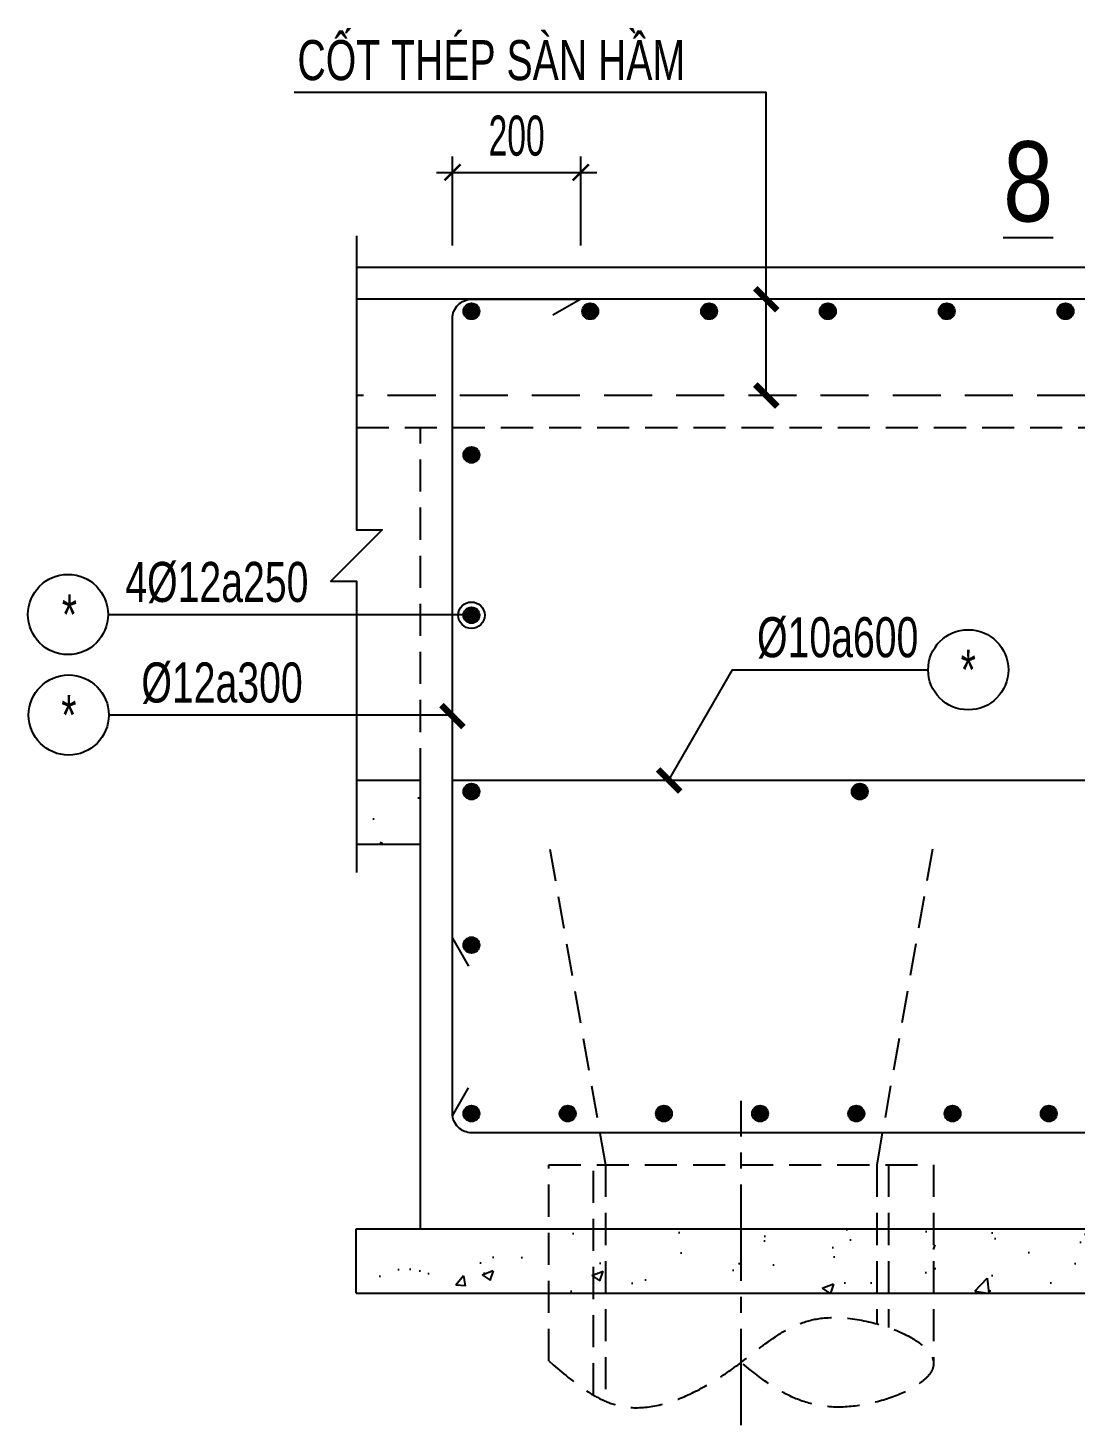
# Model space of a CAD drawing. Header units: metres. Extents: x 71 to 322128, y -14 to 304634.
# Drawn here: x 292796 to 294429, y 294121 to 296300 of the extents above; entities that cross this region are included whole.
import ezdxf
from ezdxf.enums import TextEntityAlignment as Align

# ---------------------------------------------------------------- set-up
doc = ezdxf.new("R2010")
doc.units = ezdxf.units.M
doc.header["$LTSCALE"] = 1000
doc.header["$MEASUREMENT"] = 0
doc.header["$PDMODE"] = 3
doc.linetypes.add('CENTER2', pattern=[1.125, 0.75, -0.125, 0.125, -0.125])
doc.linetypes.add('HIDDEN', pattern=[0.375, 0.25, -0.125])
doc.layers.get('0').update_dxf_attribs({"linetype": 'CONTINUOUS'})
doc.layers.get('Defpoints').update_dxf_attribs({"linetype": 'CONTINUOUS'})
for name, color, linetype in [('CDC.01.AXIS', 160, 'CENTER2'), ('CDC.02.DIM', 1, 'CONTINUOUS'), ('CDC.03.BORDER', 3, 'CONTINUOUS'), ('CDC.04.HIDDEN', 8, 'HIDDEN'), ('CDC.05.STEEL', 4, 'CONTINUOUS'), ('CDC.06.TEXT', 2, 'CONTINUOUS'), ('CDC.10.HATCH', 9, 'CONTINUOUS'), ('CDC.11.NOTE', 8, 'CONTINUOUS'), ('CDC.14.STEELNUM', 9, 'CONTINUOUS')]:
    doc.layers.add(name, color=color, linetype=linetype)
doc.styles.add('ARIAL', font='arial.ttf', dxfattribs={"width": 0.6})
doc.dimstyles.new('25', dxfattribs={"dimscale": 25, "dimtxt": 2.5, "dimasz": 1, "dimexe": 1, "dimexo": 0, "dimgap": 1, "dimtad": 1, "dimdec": 0, "dimdsep": 46, "dimtxsty": 'ARIAL', "dimblk": 'ARCHTICK', "dimcen": 1, "dimdle": 1, "dimclrd": 1, "dimclre": 1, "dimclrt": 2, "dimadec": 0, "dimazin": 0, "dimtfac": 0.00072, "dimtdec": 0, "dimtix": 1, "dimtmove": 2, "dimatfit": 3, "dimldrblk": 'ARCHTICK', "dimfxl": 1, "dimtolj": 1, "dimarcsym": 0})

# ---------------------------------------------------------------- blocks, each defined once
blk = doc.blocks.new('_ArchTick')
at = {"color": 0, "linetype": 'ByBlock', "const_width": 0.15}
blk.add_lwpolyline([(-0.5, -0.5), (0.5, 0.5)], dxfattribs=at)
blk = doc.blocks.new('*D139')
at = {"layer": 'CDC.02.DIM', "color": 1, "lineweight": -2, "transparency": 16777216}
for p, q in [((293458, 295961.1), (293458, 296100)), ((293658, 295961.1), (293658, 296100)), ((293433, 296075), (293683, 296075))]:
    blk.add_line(p, q, dxfattribs=at)
at = {"layer": 'Defpoints', "color": 0, "transparency": 16777216}
for p in [(293658, 296075), (293458, 295961.1), (293658, 295961.1)]:
    blk.add_point(p, dxfattribs=at)
at = {"layer": 'CDC.02.DIM', "color": 1, "lineweight": -2, "transparency": 16777216, "xscale": 25, "yscale": 25, "zscale": 25, "rotation": 180}
blk.add_blockref('_ArchTick', (293458, 296075), dxfattribs=at)
at = {"layer": 'CDC.02.DIM', "color": 1, "lineweight": -2, "transparency": 16777216, "xscale": 25, "yscale": 25, "zscale": 25}
blk.add_blockref('_ArchTick', (293658, 296075), dxfattribs=at)
at = {"layer": 'CDC.02.DIM', "color": 2, "transparency": 16777216, "insert": (293558, 296131.9), "char_height": 62.5, "attachment_point": 5, "style": 'ARIAL'}
blk.add_mtext('\\A1;200', dxfattribs=at)

msp = doc.modelspace()

# ---------------------------------------------------------------- hatches: boundary and pattern name
at = {"layer": 'CDC.10.HATCH'}
h = msp.add_hatch(dxfattribs=at)
h.set_pattern_fill('AR-CONC', color=256, scale=25, style=0)
h.set_pattern_definition([(50, (-797982.78, -203398.18), (179.315046, -15.688034), [18.75, -206.25]), (355, (-797982.78, -203398.18), (-34.687833, 188.048033), [15, -165]), (100.4514, (-797967.84, -203399.49), (144.627345, 172.359886), [15.935047, -175.285528]), (46.1842, (-797982.78, -203348.18), (266.810262, -41.379754), [28.125, -309.375]), (96.6356, (-797960.55, -203351.63), (233.665676, 243.52947), [23.90257, -262.92825]), (351.1842, (-797982.78, -203348.18), (233.665486, 243.52965), [22.5, -247.5]), (21, (-797957.78, -203360.68), (149.226763, -100.654723), [18.75, -206.25]), (326, (-797957.78, -203360.68), (60.828833, 181.28751), [15, -165]), (71.4514, (-797945.35, -203369.07), (210.055657, 80.632624), [15.935047, -175.285528]), (37.5, (-797982.78, -203398.18), (3.039964, 83.2234635), [0, -163, 0, -167.5, 0, -165.625]), (7.5, (-797982.78, -203398.18), (65.7673844, 98.602928), [0, -95.5, 0, -159.25, 0, -63.125]), (327.5, (-798038.53, -203398.18), (133.455609, -5.638718), [0, -62.5, 0, -195, 0, -258.75]), (317.5, (-798063.53, -203398.18), (145.796542, 25.026246), [0, -81.25, 0, -129.5, 0, -183.75])])
h.paths.add_polyline_path([(293308.6, 295127.2), (293308.6, 295027.2), (293408, 295027.2), (293408, 295127.2)])
h = msp.add_hatch(dxfattribs=at)
h.set_pattern_fill('AR-CONC', color=256, scale=25, style=0)
h.set_pattern_definition([(50, (12517.84, -81079.05), (179.315046, -15.688034), [18.75, -206.25]), (355, (12517.84, -81079.05), (-34.68783, 188.04803), [15, -165]), (100.4514, (12532.79, -81080.36), (144.627345, 172.359886), [15.93505, -175.28553]), (46.1842, (12517.84, -81029.05), (266.81026, -41.37975), [28.125, -309.375]), (96.6356, (12540.08, -81032.5), (233.66568, 243.52947), [23.90257, -262.92825]), (351.1842, (12517.84, -81029.05), (233.66549, 243.52965), [22.5, -247.5]), (21, (12542.84, -81041.55), (149.226763, -100.654723), [18.75, -206.25]), (326, (12542.84, -81041.55), (60.82883, 181.28751), [15, -165]), (71.4514, (12555.28, -81049.94), (210.05566, 80.632624), [15.93505, -175.28553]), (37.5, (12517.84, -81079.05), (3.039964, 83.2234635), [0, -163, 0, -167.5, 0, -165.625]), (7.5, (12517.84, -81079.05), (65.767384, 98.602928), [0, -95.5, 0, -159.25, 0, -63.125]), (327.5, (12462.09, -81079.05), (133.455609, -5.638718), [0, -62.5, 0, -195, 0, -258.75]), (317.5, (12437.09, -81079.05), (145.796542, 25.026246), [0, -81.25, 0, -129.5, 0, -183.75])])
h.paths.add_polyline_path([(293308, 294427.2), (293308, 294327.2), (293608, 294327.2), (293608, 294427.2)])
h = msp.add_hatch(dxfattribs=at)
h.set_pattern_fill('AR-CONC', color=256, scale=25, style=0)
h.set_pattern_definition([(50, (4629.48, -46742.48), (179.315046, -15.688034), [18.75, -206.25]), (355, (4629.48, -46742.48), (-34.68783, 188.04803), [15, -165]), (100.4514, (4644.43, -46743.8), (144.627345, 172.359886), [15.93505, -175.28553]), (46.1842, (4629.48, -46692.48), (266.81026, -41.37975), [28.125, -309.375]), (96.6356, (4651.72, -46695.93), (233.66568, 243.52947), [23.90257, -262.92825]), (351.1842, (4629.48, -46692.48), (233.66549, 243.52965), [22.5, -247.5]), (21, (4654.48, -46704.98), (149.226763, -100.654723), [18.75, -206.25]), (326, (4654.48, -46704.98), (60.82883, 181.28751), [15, -165]), (71.4514, (4666.92, -46713.37), (210.05566, 80.632624), [15.93505, -175.28553]), (37.5, (4629.48, -46742.484), (3.039964, 83.223463), [0, -163, 0, -167.5, 0, -165.625]), (7.5, (4629.48, -46742.48), (65.767384, 98.602928), [0, -95.5, 0, -159.25, 0, -63.125]), (327.5, (4573.73, -46742.484), (133.455609, -5.638718), [0, -62.5, 0, -195, 0, -258.75]), (317.5, (4548.73, -46742.48), (145.796542, 25.026246), [0, -81.25, 0, -129.5, 0, -183.75])])
h.paths.add_polyline_path([(293608, 294427.2), (294208, 294427.2), (294208, 294327.2), (293608, 294327.2)])
h = msp.add_hatch(dxfattribs=at)
h.set_pattern_fill('AR-CONC', color=256, scale=25, style=0)
h.set_pattern_definition([(50, (12277.84, -81079.05), (179.315046, -15.688034), [18.75, -206.25]), (355, (12277.84, -81079.05), (-34.68783, 188.04803), [15, -165]), (100.4514, (12292.79, -81080.36), (144.627345, 172.359886), [15.93505, -175.28553]), (46.1842, (12277.84, -81029.05), (266.81026, -41.37975), [28.125, -309.375]), (96.6356, (12300.08, -81032.5), (233.66568, 243.52947), [23.90257, -262.92825]), (351.1842, (12277.84, -81029.05), (233.66549, 243.52965), [22.5, -247.5]), (21, (12302.84, -81041.55), (149.226763, -100.654723), [18.75, -206.25]), (326, (12302.84, -81041.55), (60.82883, 181.28751), [15, -165]), (71.4514, (12315.28, -81049.94), (210.05566, 80.632624), [15.93505, -175.28553]), (37.5, (12277.84, -81079.05), (3.039964, 83.2234635), [0, -163, 0, -167.5, 0, -165.625]), (7.5, (12277.84, -81079.05), (65.767384, 98.602928), [0, -95.5, 0, -159.25, 0, -63.125]), (327.5, (12222.09, -81079.05), (133.455609, -5.638718), [0, -62.5, 0, -195, 0, -258.75]), (317.5, (12197.09, -81079.05), (145.796542, 25.026246), [0, -81.25, 0, -129.5, 0, -183.75])])
h.paths.add_polyline_path([(294208, 294427.2), (294208, 294327.2), (295168, 294327.2), (295168, 294427.2)])

# ---------------------------------------------------------------- linework, layer by layer
at = {"layer": 'CDC.01.AXIS', "ltscale": 0.2}
msp.add_line((293908, 294121.4), (293908, 294627.2), dxfattribs=at)
at = {"layer": 'CDC.03.BORDER'}
for p, q in [((293308.6, 295927.2), (294558, 295927.2)), ((293308.6, 295127.2), (293408, 295127.2)), ((293408, 294427.2), (293408, 295127.2))]:
    msp.add_line(p, q, dxfattribs=at)
at = {"layer": 'CDC.04.HIDDEN', "ltscale": 0.2}
for p, q in [((293308.6, 295677.2), (294758, 295677.2)), ((293408, 295127.2), (293408, 295677.2)), ((293608, 294221.4), (293608, 294527.2)), ((293608, 294527.2), (294208, 294527.2)), ((293678, 294168), (293678, 294527.2)), ((294138, 294527.2), (294138, 294273.5)), ((294208, 294527.2), (294208, 294221.4))]:
    msp.add_line(p, q, dxfattribs=at)
for points in [[(293609.8, 295019.6), (293696.6, 294527.2), (293696.6, 294158.6)], [(294206.3, 295019.6), (294119.4, 294527.2), (294119.4, 294279.4)]]:
    msp.add_lwpolyline(points, dxfattribs=at)
msp.add_spline([(293608, 294221.4), (293720.6, 294150.9), (293908, 294219), (294040.7, 294288.7), (294208, 294216.5), (294057.8, 294149.4), (293908, 294219)], degree=3, dxfattribs=at)
at = {"layer": 'CDC.05.STEEL', "ltscale": 0.3}
for p, q in [((296128, 295877.2), (293308.6, 295877.2)), ((293658, 295877.2), (293614.7, 295852.2)), ((293458, 295127.2), (296158, 295127.2)), ((293458.2, 294880.5), (293483.2, 294837.2)), ((293458.2, 294603.8), (293483.2, 294647.1))]:
    msp.add_line(p, q, dxfattribs=at)
at = {"layer": 'CDC.05.STEEL', "linetype": 'HIDDEN', "ltscale": 0.3}
msp.add_line((295119.3, 295727.2), (293308.6, 295727.2), dxfattribs=at)
at = {"layer": 'CDC.05.STEEL', "ltscale": 0.3}
for points in [[(293458, 294607.2), (293458, 295847.2, -0.414214), (293488, 295877.2), (293658, 295877.2)], [(296158, 294877.2), (296158, 294607.2, -0.414214), (296128, 294577.2), (293488, 294577.2, -0.414214), (293458, 294607.2), (293458, 294877.2)]]:
    msp.add_lwpolyline(points, format="xyb", dxfattribs=at)
at = {"layer": 'CDC.05.STEEL', "const_width": 12.3}
for points in [[(293487.6, 295864.5, 1), (293487.6, 295852.2, 1)], [(293487.6, 295864.5, 1), (293487.6, 295852.2, 1)], [(293487.6, 295864.5, 1), (293487.6, 295852.2, 1)], [(293487.6, 295864.5, 1), (293487.6, 295852.2, 1)], [(293487.6, 295864.5, 1), (293487.6, 295852.2, 1)], [(293487.6, 295864.5, 1), (293487.6, 295852.2, 1)], [(293487.6, 295864.5, 1), (293487.6, 295852.2, 1)], [(293487.6, 295864.5, 1), (293487.6, 295852.2, 1)], [(293487.6, 295864.5, 1), (293487.6, 295852.2, 1)], [(293487.6, 295864.5, 1), (293487.6, 295852.2, 1)], [(293487.6, 295864.5, 1), (293487.6, 295852.2, 1)], [(293487.6, 295864.5, 1), (293487.6, 295852.2, 1)], [(293487.6, 295864.5, 1), (293487.6, 295852.2, 1)], [(293487.6, 295864.5, 1), (293487.6, 295852.2, 1)], [(293487.6, 295864.5, 1), (293487.6, 295852.2, 1)], [(293487.6, 295864.5, 1), (293487.6, 295852.2, 1)], [(293487.6, 295864.5, 1), (293487.6, 295852.2, 1)], [(293487.6, 295864.5, 1), (293487.6, 295852.2, 1)], [(293487.6, 295864.5, 1), (293487.6, 295852.2, 1)], [(293487.6, 295864.5, 1), (293487.6, 295852.2, 1)], [(293672.8, 295864.5, 1), (293672.8, 295852.2, 1)], [(293672.8, 295864.5, 1), (293672.8, 295852.2, 1)], [(293672.8, 295864.5, 1), (293672.8, 295852.2, 1)], [(293672.8, 295864.5, 1), (293672.8, 295852.2, 1)], [(293672.8, 295864.5, 1), (293672.8, 295852.2, 1)], [(293672.8, 295864.5, 1), (293672.8, 295852.2, 1)], [(293672.8, 295864.5, 1), (293672.8, 295852.2, 1)], [(293672.8, 295864.5, 1), (293672.8, 295852.2, 1)], [(293672.8, 295864.5, 1), (293672.8, 295852.2, 1)], [(293672.8, 295864.5, 1), (293672.8, 295852.2, 1)], [(293672.8, 295864.5, 1), (293672.8, 295852.2, 1)], [(293672.8, 295864.5, 1), (293672.8, 295852.2, 1)], [(293672.8, 295864.5, 1), (293672.8, 295852.2, 1)], [(293672.8, 295864.5, 1), (293672.8, 295852.2, 1)], [(293672.8, 295864.5, 1), (293672.8, 295852.2, 1)], [(293672.8, 295864.5, 1), (293672.8, 295852.2, 1)], [(293672.8, 295864.5, 1), (293672.8, 295852.2, 1)], [(293672.8, 295864.5, 1), (293672.8, 295852.2, 1)], [(293672.8, 295864.5, 1), (293672.8, 295852.2, 1)], [(293672.8, 295864.5, 1), (293672.8, 295852.2, 1)], [(293858, 295864.5, 1), (293858, 295852.2, 1)], [(293858, 295864.5, 1), (293858, 295852.2, 1)], [(293858, 295864.5, 1), (293858, 295852.2, 1)], [(293858, 295864.5, 1), (293858, 295852.2, 1)], [(293858, 295864.5, 1), (293858, 295852.2, 1)], [(293858, 295864.5, 1), (293858, 295852.2, 1)], [(293858, 295864.5, 1), (293858, 295852.2, 1)], [(293858, 295864.5, 1), (293858, 295852.2, 1)], [(293858, 295864.5, 1), (293858, 295852.2, 1)], [(293858, 295864.5, 1), (293858, 295852.2, 1)], [(293858, 295864.5, 1), (293858, 295852.2, 1)], [(293858, 295864.5, 1), (293858, 295852.2, 1)], [(293858, 295864.5, 1), (293858, 295852.2, 1)], [(293858, 295864.5, 1), (293858, 295852.2, 1)], [(293858, 295864.5, 1), (293858, 295852.2, 1)], [(293858, 295864.5, 1), (293858, 295852.2, 1)], [(293858, 295864.5, 1), (293858, 295852.2, 1)], [(293858, 295864.5, 1), (293858, 295852.2, 1)], [(293858, 295864.5, 1), (293858, 295852.2, 1)], [(293858, 295864.5, 1), (293858, 295852.2, 1)], [(294043.2, 295864.5, 1), (294043.2, 295852.2, 1)], [(294043.2, 295864.5, 1), (294043.2, 295852.2, 1)], [(294043.2, 295864.5, 1), (294043.2, 295852.2, 1)], [(294043.2, 295864.5, 1), (294043.2, 295852.2, 1)], [(294043.2, 295864.5, 1), (294043.2, 295852.2, 1)], [(294043.2, 295864.5, 1), (294043.2, 295852.2, 1)], [(294043.2, 295864.5, 1), (294043.2, 295852.2, 1)], [(294043.2, 295864.5, 1), (294043.2, 295852.2, 1)], [(294043.2, 295864.5, 1), (294043.2, 295852.2, 1)], [(294043.2, 295864.5, 1), (294043.2, 295852.2, 1)], [(294043.2, 295864.5, 1), (294043.2, 295852.2, 1)], [(294043.2, 295864.5, 1), (294043.2, 295852.2, 1)], [(294043.2, 295864.5, 1), (294043.2, 295852.2, 1)], [(294043.2, 295864.5, 1), (294043.2, 295852.2, 1)], [(294043.2, 295864.5, 1), (294043.2, 295852.2, 1)], [(294043.2, 295864.5, 1), (294043.2, 295852.2, 1)], [(294043.2, 295864.5, 1), (294043.2, 295852.2, 1)], [(294043.2, 295864.5, 1), (294043.2, 295852.2, 1)], [(294043.2, 295864.5, 1), (294043.2, 295852.2, 1)], [(294043.2, 295864.5, 1), (294043.2, 295852.2, 1)], [(294228.5, 295864.5, 1), (294228.5, 295852.2, 1)], [(294228.5, 295864.5, 1), (294228.5, 295852.2, 1)], [(294228.5, 295864.5, 1), (294228.5, 295852.2, 1)], [(294228.5, 295864.5, 1), (294228.5, 295852.2, 1)], [(294228.5, 295864.5, 1), (294228.5, 295852.2, 1)], [(294228.5, 295864.5, 1), (294228.5, 295852.2, 1)], [(294228.5, 295864.5, 1), (294228.5, 295852.2, 1)], [(294228.5, 295864.5, 1), (294228.5, 295852.2, 1)], [(294228.5, 295864.5, 1), (294228.5, 295852.2, 1)], [(294228.5, 295864.5, 1), (294228.5, 295852.2, 1)], [(294228.5, 295864.5, 1), (294228.5, 295852.2, 1)], [(294228.5, 295864.5, 1), (294228.5, 295852.2, 1)], [(294228.5, 295864.5, 1), (294228.5, 295852.2, 1)], [(294228.5, 295864.5, 1), (294228.5, 295852.2, 1)], [(294228.5, 295864.5, 1), (294228.5, 295852.2, 1)], [(294228.5, 295864.5, 1), (294228.5, 295852.2, 1)], [(294228.5, 295864.5, 1), (294228.5, 295852.2, 1)], [(294228.5, 295864.5, 1), (294228.5, 295852.2, 1)], [(294228.5, 295864.5, 1), (294228.5, 295852.2, 1)], [(294228.5, 295864.5, 1), (294228.5, 295852.2, 1)], [(294413.7, 295864.5, 1), (294413.7, 295852.2, 1)], [(294413.7, 295864.5, 1), (294413.7, 295852.2, 1)], [(294413.7, 295864.5, 1), (294413.7, 295852.2, 1)], [(294413.7, 295864.5, 1), (294413.7, 295852.2, 1)], [(294413.7, 295864.5, 1), (294413.7, 295852.2, 1)], [(294413.7, 295864.5, 1), (294413.7, 295852.2, 1)], [(294413.7, 295864.5, 1), (294413.7, 295852.2, 1)], [(294413.7, 295864.5, 1), (294413.7, 295852.2, 1)], [(294413.7, 295864.5, 1), (294413.7, 295852.2, 1)], [(294413.7, 295864.5, 1), (294413.7, 295852.2, 1)], [(294413.7, 295864.5, 1), (294413.7, 295852.2, 1)], [(294413.7, 295864.5, 1), (294413.7, 295852.2, 1)], [(294413.7, 295864.5, 1), (294413.7, 295852.2, 1)], [(294413.7, 295864.5, 1), (294413.7, 295852.2, 1)], [(294413.7, 295864.5, 1), (294413.7, 295852.2, 1)], [(294413.7, 295864.5, 1), (294413.7, 295852.2, 1)], [(294413.7, 295864.5, 1), (294413.7, 295852.2, 1)], [(294413.7, 295864.5, 1), (294413.7, 295852.2, 1)], [(294413.7, 295864.5, 1), (294413.7, 295852.2, 1)], [(294413.7, 295864.5, 1), (294413.7, 295852.2, 1)], [(293487.6, 295640.6, 1), (293487.6, 295628.3, 1)], [(293487.6, 295640.6, 1), (293487.6, 295628.3, 1)], [(293487.6, 295640.6, 1), (293487.6, 295628.3, 1)], [(293487.6, 295640.6, 1), (293487.6, 295628.3, 1)], [(293487.6, 295640.6, 1), (293487.6, 295628.3, 1)], [(293487.6, 295640.6, 1), (293487.6, 295628.3, 1)], [(293487.6, 295640.6, 1), (293487.6, 295628.3, 1)], [(293487.6, 295640.6, 1), (293487.6, 295628.3, 1)], [(293487.6, 295640.6, 1), (293487.6, 295628.3, 1)], [(293487.6, 295640.6, 1), (293487.6, 295628.3, 1)], [(293487.6, 295640.6, 1), (293487.6, 295628.3, 1)], [(293487.6, 295640.6, 1), (293487.6, 295628.3, 1)], [(293487.6, 295640.6, 1), (293487.6, 295628.3, 1)], [(293487.6, 295640.6, 1), (293487.6, 295628.3, 1)], [(293487.6, 295640.6, 1), (293487.6, 295628.3, 1)], [(293487.6, 295640.6, 1), (293487.6, 295628.3, 1)], [(293487.6, 295640.6, 1), (293487.6, 295628.3, 1)], [(293487.6, 295640.6, 1), (293487.6, 295628.3, 1)], [(293487.6, 295640.6, 1), (293487.6, 295628.3, 1)], [(293487.6, 295640.6, 1), (293487.6, 295628.3, 1)], [(293487.6, 295640.6, 1), (293487.6, 295628.3, 1)], [(293487.6, 295640.6, 1), (293487.6, 295628.3, 1)], [(293487.6, 295640.6, 1), (293487.6, 295628.3, 1)], [(293487.6, 295640.6, 1), (293487.6, 295628.3, 1)], [(293487.6, 295640.6, 1), (293487.6, 295628.3, 1)], [(293487.6, 295640.6, 1), (293487.6, 295628.3, 1)], [(293487.6, 295640.6, 1), (293487.6, 295628.3, 1)], [(293487.6, 295640.6, 1), (293487.6, 295628.3, 1)], [(293487.6, 295640.6, 1), (293487.6, 295628.3, 1)], [(293487.6, 295640.6, 1), (293487.6, 295628.3, 1)], [(293487.6, 295640.6, 1), (293487.6, 295628.3, 1)], [(293487.6, 295640.6, 1), (293487.6, 295628.3, 1)], [(293487.6, 295640.6, 1), (293487.6, 295628.3, 1)], [(293487.6, 295640.6, 1), (293487.6, 295628.3, 1)], [(293487.6, 295640.6, 1), (293487.6, 295628.3, 1)], [(293487.6, 295640.6, 1), (293487.6, 295628.3, 1)], [(293487.6, 295640.6, 1), (293487.6, 295628.3, 1)], [(293487.6, 295640.6, 1), (293487.6, 295628.3, 1)], [(293487.6, 295640.6, 1), (293487.6, 295628.3, 1)], [(293487.6, 295640.6, 1), (293487.6, 295628.3, 1)], [(293487.6, 295390.6, 1), (293487.6, 295378.3, 1)], [(293487.6, 295390.6, 1), (293487.6, 295378.3, 1)], [(293487.6, 295390.6, 1), (293487.6, 295378.3, 1)], [(293487.6, 295390.6, 1), (293487.6, 295378.3, 1)], [(293487.6, 295390.6, 1), (293487.6, 295378.3, 1)], [(293487.6, 295390.6, 1), (293487.6, 295378.3, 1)], [(293487.6, 295390.6, 1), (293487.6, 295378.3, 1)], [(293487.6, 295390.6, 1), (293487.6, 295378.3, 1)], [(293487.6, 295390.6, 1), (293487.6, 295378.3, 1)], [(293487.6, 295390.6, 1), (293487.6, 295378.3, 1)], [(293487.6, 295390.6, 1), (293487.6, 295378.3, 1)], [(293487.6, 295390.6, 1), (293487.6, 295378.3, 1)], [(293487.6, 295390.6, 1), (293487.6, 295378.3, 1)], [(293487.6, 295390.6, 1), (293487.6, 295378.3, 1)], [(293487.6, 295390.6, 1), (293487.6, 295378.3, 1)], [(293487.6, 295390.6, 1), (293487.6, 295378.3, 1)], [(293487.6, 295390.6, 1), (293487.6, 295378.3, 1)], [(293487.6, 295390.6, 1), (293487.6, 295378.3, 1)], [(293487.6, 295390.6, 1), (293487.6, 295378.3, 1)], [(293487.6, 295390.6, 1), (293487.6, 295378.3, 1)], [(293487.6, 295390.6, 1), (293487.6, 295378.3, 1)], [(293487.6, 295390.6, 1), (293487.6, 295378.3, 1)], [(293487.6, 295390.6, 1), (293487.6, 295378.3, 1)], [(293487.6, 295390.6, 1), (293487.6, 295378.3, 1)], [(293487.6, 295390.6, 1), (293487.6, 295378.3, 1)], [(293487.6, 295390.6, 1), (293487.6, 295378.3, 1)], [(293487.6, 295390.6, 1), (293487.6, 295378.3, 1)], [(293487.6, 295390.6, 1), (293487.6, 295378.3, 1)], [(293487.6, 295390.6, 1), (293487.6, 295378.3, 1)], [(293487.6, 295390.6, 1), (293487.6, 295378.3, 1)], [(293487.6, 295390.6, 1), (293487.6, 295378.3, 1)], [(293487.6, 295390.6, 1), (293487.6, 295378.3, 1)], [(293487.6, 295390.6, 1), (293487.6, 295378.3, 1)], [(293487.6, 295390.6, 1), (293487.6, 295378.3, 1)], [(293487.6, 295390.6, 1), (293487.6, 295378.3, 1)], [(293487.6, 295390.6, 1), (293487.6, 295378.3, 1)], [(293487.6, 295390.6, 1), (293487.6, 295378.3, 1)], [(293487.6, 295390.6, 1), (293487.6, 295378.3, 1)], [(293487.6, 295390.6, 1), (293487.6, 295378.3, 1)], [(293487.6, 295390.6, 1), (293487.6, 295378.3, 1)], [(293487.6, 295115.6, 1), (293487.6, 295103.3, 1)], [(293487.6, 295115.6, 1), (293487.6, 295103.3, 1)], [(293487.6, 295115.6, 1), (293487.6, 295103.3, 1)], [(293487.6, 295115.6, 1), (293487.6, 295103.3, 1)], [(293487.6, 295115.6, 1), (293487.6, 295103.3, 1)], [(293487.6, 295115.6, 1), (293487.6, 295103.3, 1)], [(293487.6, 295115.6, 1), (293487.6, 295103.3, 1)], [(293487.6, 295115.6, 1), (293487.6, 295103.3, 1)], [(293487.6, 295115.6, 1), (293487.6, 295103.3, 1)], [(293487.6, 295115.6, 1), (293487.6, 295103.3, 1)], [(293487.6, 295115.6, 1), (293487.6, 295103.3, 1)], [(293487.6, 295115.6, 1), (293487.6, 295103.3, 1)], [(293487.6, 295115.6, 1), (293487.6, 295103.3, 1)], [(293487.6, 295115.6, 1), (293487.6, 295103.3, 1)], [(293487.6, 295115.6, 1), (293487.6, 295103.3, 1)], [(293487.6, 295115.6, 1), (293487.6, 295103.3, 1)], [(293487.6, 295115.6, 1), (293487.6, 295103.3, 1)], [(293487.6, 295115.6, 1), (293487.6, 295103.3, 1)], [(293487.6, 295115.6, 1), (293487.6, 295103.3, 1)], [(293487.6, 295115.6, 1), (293487.6, 295103.3, 1)], [(293487.6, 295115.6, 1), (293487.6, 295103.3, 1)], [(293487.6, 295115.6, 1), (293487.6, 295103.3, 1)], [(293487.6, 295115.6, 1), (293487.6, 295103.3, 1)], [(293487.6, 295115.6, 1), (293487.6, 295103.3, 1)], [(293487.6, 295115.6, 1), (293487.6, 295103.3, 1)], [(293487.6, 295115.6, 1), (293487.6, 295103.3, 1)], [(293487.6, 295115.6, 1), (293487.6, 295103.3, 1)], [(293487.6, 295115.6, 1), (293487.6, 295103.3, 1)], [(293487.6, 295115.6, 1), (293487.6, 295103.3, 1)], [(293487.6, 295115.6, 1), (293487.6, 295103.3, 1)], [(293487.6, 295115.6, 1), (293487.6, 295103.3, 1)], [(293487.6, 295115.6, 1), (293487.6, 295103.3, 1)], [(293487.6, 295115.6, 1), (293487.6, 295103.3, 1)], [(293487.6, 295115.6, 1), (293487.6, 295103.3, 1)], [(293487.6, 295115.6, 1), (293487.6, 295103.3, 1)], [(293487.6, 295115.6, 1), (293487.6, 295103.3, 1)], [(293487.6, 295115.6, 1), (293487.6, 295103.3, 1)], [(293487.6, 295115.6, 1), (293487.6, 295103.3, 1)], [(293487.6, 295115.6, 1), (293487.6, 295103.3, 1)], [(293487.6, 295115.6, 1), (293487.6, 295103.3, 1)], [(294093, 295115.6, 1), (294093, 295103.3, 1)], [(294093, 295115.6, 1), (294093, 295103.3, 1)], [(294093, 295115.6, 1), (294093, 295103.3, 1)], [(294093, 295115.6, 1), (294093, 295103.3, 1)], [(294093, 295115.6, 1), (294093, 295103.3, 1)], [(294093, 295115.6, 1), (294093, 295103.3, 1)], [(294093, 295115.6, 1), (294093, 295103.3, 1)], [(294093, 295115.6, 1), (294093, 295103.3, 1)], [(294093, 295115.6, 1), (294093, 295103.3, 1)], [(294093, 295115.6, 1), (294093, 295103.3, 1)], [(294093, 295115.6, 1), (294093, 295103.3, 1)], [(294093, 295115.6, 1), (294093, 295103.3, 1)], [(294093, 295115.6, 1), (294093, 295103.3, 1)], [(294093, 295115.6, 1), (294093, 295103.3, 1)], [(294093, 295115.6, 1), (294093, 295103.3, 1)], [(294093, 295115.6, 1), (294093, 295103.3, 1)], [(294093, 295115.6, 1), (294093, 295103.3, 1)], [(294093, 295115.6, 1), (294093, 295103.3, 1)], [(294093, 295115.6, 1), (294093, 295103.3, 1)], [(294093, 295115.6, 1), (294093, 295103.3, 1)], [(293487.6, 294876.1, 1), (293487.6, 294863.7, 1)], [(293487.6, 294876.1, 1), (293487.6, 294863.7, 1)], [(293487.6, 294876.1, 1), (293487.6, 294863.7, 1)], [(293487.6, 294876.1, 1), (293487.6, 294863.7, 1)], [(293487.6, 294876.1, 1), (293487.6, 294863.7, 1)], [(293487.6, 294876.1, 1), (293487.6, 294863.7, 1)], [(293487.6, 294876.1, 1), (293487.6, 294863.7, 1)], [(293487.6, 294876.1, 1), (293487.6, 294863.7, 1)], [(293487.6, 294876.1, 1), (293487.6, 294863.7, 1)], [(293487.6, 294876.1, 1), (293487.6, 294863.7, 1)], [(293487.6, 294876.1, 1), (293487.6, 294863.7, 1)], [(293487.6, 294876.1, 1), (293487.6, 294863.7, 1)], [(293487.6, 294876.1, 1), (293487.6, 294863.7, 1)], [(293487.6, 294876.1, 1), (293487.6, 294863.7, 1)], [(293487.6, 294876.1, 1), (293487.6, 294863.7, 1)], [(293487.6, 294876.1, 1), (293487.6, 294863.7, 1)], [(293487.6, 294876.1, 1), (293487.6, 294863.7, 1)], [(293487.6, 294876.1, 1), (293487.6, 294863.7, 1)], [(293487.6, 294876.1, 1), (293487.6, 294863.7, 1)], [(293487.6, 294876.1, 1), (293487.6, 294863.7, 1)], [(293487.6, 294876.1, 1), (293487.6, 294863.7, 1)], [(293487.6, 294876.1, 1), (293487.6, 294863.7, 1)], [(293487.6, 294876.1, 1), (293487.6, 294863.7, 1)], [(293487.6, 294876.1, 1), (293487.6, 294863.7, 1)], [(293487.6, 294876.1, 1), (293487.6, 294863.7, 1)], [(293487.6, 294876.1, 1), (293487.6, 294863.7, 1)], [(293487.6, 294876.1, 1), (293487.6, 294863.7, 1)], [(293487.6, 294876.1, 1), (293487.6, 294863.7, 1)], [(293487.6, 294876.1, 1), (293487.6, 294863.7, 1)], [(293487.6, 294876.1, 1), (293487.6, 294863.7, 1)], [(293487.6, 294876.1, 1), (293487.6, 294863.7, 1)], [(293487.6, 294876.1, 1), (293487.6, 294863.7, 1)], [(293487.6, 294876.1, 1), (293487.6, 294863.7, 1)], [(293487.6, 294876.1, 1), (293487.6, 294863.7, 1)], [(293487.6, 294876.1, 1), (293487.6, 294863.7, 1)], [(293487.6, 294876.1, 1), (293487.6, 294863.7, 1)], [(293487.6, 294876.1, 1), (293487.6, 294863.7, 1)], [(293487.6, 294876.1, 1), (293487.6, 294863.7, 1)], [(293487.6, 294876.1, 1), (293487.6, 294863.7, 1)], [(293487.6, 294876.1, 1), (293487.6, 294863.7, 1)], [(293487.6, 294613.3, 1), (293487.6, 294601, 1)], [(293487.6, 294613.3, 1), (293487.6, 294601, 1)], [(293487.6, 294613.3, 1), (293487.6, 294601, 1)], [(293487.6, 294613.3, 1), (293487.6, 294601, 1)], [(293487.6, 294613.3, 1), (293487.6, 294601, 1)], [(293487.6, 294613.3, 1), (293487.6, 294601, 1)], [(293487.6, 294613.3, 1), (293487.6, 294601, 1)], [(293487.6, 294613.3, 1), (293487.6, 294601, 1)], [(293487.6, 294613.3, 1), (293487.6, 294601, 1)], [(293487.6, 294613.3, 1), (293487.6, 294601, 1)], [(293487.6, 294613.3, 1), (293487.6, 294601, 1)], [(293487.6, 294613.3, 1), (293487.6, 294601, 1)], [(293487.6, 294613.3, 1), (293487.6, 294601, 1)], [(293487.6, 294613.3, 1), (293487.6, 294601, 1)], [(293487.6, 294613.3, 1), (293487.6, 294601, 1)], [(293487.6, 294613.3, 1), (293487.6, 294601, 1)], [(293487.6, 294613.3, 1), (293487.6, 294601, 1)], [(293487.6, 294613.3, 1), (293487.6, 294601, 1)], [(293487.6, 294613.3, 1), (293487.6, 294601, 1)], [(293487.6, 294613.3, 1), (293487.6, 294601, 1)], [(293637.6, 294613.3, 1), (293637.6, 294601, 1)], [(293637.6, 294613.3, 1), (293637.6, 294601, 1)], [(293637.6, 294613.3, 1), (293637.6, 294601, 1)], [(293637.6, 294613.3, 1), (293637.6, 294601, 1)], [(293637.6, 294613.3, 1), (293637.6, 294601, 1)], [(293637.6, 294613.3, 1), (293637.6, 294601, 1)], [(293637.6, 294613.3, 1), (293637.6, 294601, 1)], [(293637.6, 294613.3, 1), (293637.6, 294601, 1)], [(293637.6, 294613.3, 1), (293637.6, 294601, 1)], [(293637.6, 294613.3, 1), (293637.6, 294601, 1)], [(293637.6, 294613.3, 1), (293637.6, 294601, 1)], [(293637.6, 294613.3, 1), (293637.6, 294601, 1)], [(293637.6, 294613.3, 1), (293637.6, 294601, 1)], [(293637.6, 294613.3, 1), (293637.6, 294601, 1)], [(293637.6, 294613.3, 1), (293637.6, 294601, 1)], [(293637.6, 294613.3, 1), (293637.6, 294601, 1)], [(293637.6, 294613.3, 1), (293637.6, 294601, 1)], [(293637.6, 294613.3, 1), (293637.6, 294601, 1)], [(293637.6, 294613.3, 1), (293637.6, 294601, 1)], [(293637.6, 294613.3, 1), (293637.6, 294601, 1)], [(293787.6, 294613.3, 1), (293787.6, 294601, 1)], [(293787.6, 294613.3, 1), (293787.6, 294601, 1)], [(293787.6, 294613.3, 1), (293787.6, 294601, 1)], [(293787.6, 294613.3, 1), (293787.6, 294601, 1)], [(293787.6, 294613.3, 1), (293787.6, 294601, 1)], [(293787.6, 294613.3, 1), (293787.6, 294601, 1)], [(293787.6, 294613.3, 1), (293787.6, 294601, 1)], [(293787.6, 294613.3, 1), (293787.6, 294601, 1)], [(293787.6, 294613.3, 1), (293787.6, 294601, 1)], [(293787.6, 294613.3, 1), (293787.6, 294601, 1)], [(293787.6, 294613.3, 1), (293787.6, 294601, 1)], [(293787.6, 294613.3, 1), (293787.6, 294601, 1)], [(293787.6, 294613.3, 1), (293787.6, 294601, 1)], [(293787.6, 294613.3, 1), (293787.6, 294601, 1)], [(293787.6, 294613.3, 1), (293787.6, 294601, 1)], [(293787.6, 294613.3, 1), (293787.6, 294601, 1)], [(293787.6, 294613.3, 1), (293787.6, 294601, 1)], [(293787.6, 294613.3, 1), (293787.6, 294601, 1)], [(293787.6, 294613.3, 1), (293787.6, 294601, 1)], [(293787.6, 294613.3, 1), (293787.6, 294601, 1)], [(293937.6, 294613.3, 1), (293937.6, 294601, 1)], [(293937.6, 294613.3, 1), (293937.6, 294601, 1)], [(293937.6, 294613.3, 1), (293937.6, 294601, 1)], [(293937.6, 294613.3, 1), (293937.6, 294601, 1)], [(293937.6, 294613.3, 1), (293937.6, 294601, 1)], [(293937.6, 294613.3, 1), (293937.6, 294601, 1)], [(293937.6, 294613.3, 1), (293937.6, 294601, 1)], [(293937.6, 294613.3, 1), (293937.6, 294601, 1)], [(293937.6, 294613.3, 1), (293937.6, 294601, 1)], [(293937.6, 294613.3, 1), (293937.6, 294601, 1)], [(293937.6, 294613.3, 1), (293937.6, 294601, 1)], [(293937.6, 294613.3, 1), (293937.6, 294601, 1)], [(293937.6, 294613.3, 1), (293937.6, 294601, 1)], [(293937.6, 294613.3, 1), (293937.6, 294601, 1)], [(293937.6, 294613.3, 1), (293937.6, 294601, 1)], [(293937.6, 294613.3, 1), (293937.6, 294601, 1)], [(293937.6, 294613.3, 1), (293937.6, 294601, 1)], [(293937.6, 294613.3, 1), (293937.6, 294601, 1)], [(293937.6, 294613.3, 1), (293937.6, 294601, 1)], [(293937.6, 294613.3, 1), (293937.6, 294601, 1)], [(294087.6, 294613.3, 1), (294087.6, 294601, 1)], [(294087.6, 294613.3, 1), (294087.6, 294601, 1)], [(294087.6, 294613.3, 1), (294087.6, 294601, 1)], [(294087.6, 294613.3, 1), (294087.6, 294601, 1)], [(294087.6, 294613.3, 1), (294087.6, 294601, 1)], [(294087.6, 294613.3, 1), (294087.6, 294601, 1)], [(294087.6, 294613.3, 1), (294087.6, 294601, 1)], [(294087.6, 294613.3, 1), (294087.6, 294601, 1)], [(294087.6, 294613.3, 1), (294087.6, 294601, 1)], [(294087.6, 294613.3, 1), (294087.6, 294601, 1)], [(294087.6, 294613.3, 1), (294087.6, 294601, 1)], [(294087.6, 294613.3, 1), (294087.6, 294601, 1)], [(294087.6, 294613.3, 1), (294087.6, 294601, 1)], [(294087.6, 294613.3, 1), (294087.6, 294601, 1)], [(294087.6, 294613.3, 1), (294087.6, 294601, 1)], [(294087.6, 294613.3, 1), (294087.6, 294601, 1)], [(294087.6, 294613.3, 1), (294087.6, 294601, 1)], [(294087.6, 294613.3, 1), (294087.6, 294601, 1)], [(294087.6, 294613.3, 1), (294087.6, 294601, 1)], [(294087.6, 294613.3, 1), (294087.6, 294601, 1)], [(294237.6, 294613.3, 1), (294237.6, 294601, 1)], [(294237.6, 294613.3, 1), (294237.6, 294601, 1)], [(294237.6, 294613.3, 1), (294237.6, 294601, 1)], [(294237.6, 294613.3, 1), (294237.6, 294601, 1)], [(294237.6, 294613.3, 1), (294237.6, 294601, 1)], [(294237.6, 294613.3, 1), (294237.6, 294601, 1)], [(294237.6, 294613.3, 1), (294237.6, 294601, 1)], [(294237.6, 294613.3, 1), (294237.6, 294601, 1)], [(294237.6, 294613.3, 1), (294237.6, 294601, 1)], [(294237.6, 294613.3, 1), (294237.6, 294601, 1)], [(294237.6, 294613.3, 1), (294237.6, 294601, 1)], [(294237.6, 294613.3, 1), (294237.6, 294601, 1)], [(294237.6, 294613.3, 1), (294237.6, 294601, 1)], [(294237.6, 294613.3, 1), (294237.6, 294601, 1)], [(294237.6, 294613.3, 1), (294237.6, 294601, 1)], [(294237.6, 294613.3, 1), (294237.6, 294601, 1)], [(294237.6, 294613.3, 1), (294237.6, 294601, 1)], [(294237.6, 294613.3, 1), (294237.6, 294601, 1)], [(294237.6, 294613.3, 1), (294237.6, 294601, 1)], [(294237.6, 294613.3, 1), (294237.6, 294601, 1)], [(294387.6, 294613.3, 1), (294387.6, 294601, 1)], [(294387.6, 294613.3, 1), (294387.6, 294601, 1)], [(294387.6, 294613.3, 1), (294387.6, 294601, 1)], [(294387.6, 294613.3, 1), (294387.6, 294601, 1)], [(294387.6, 294613.3, 1), (294387.6, 294601, 1)], [(294387.6, 294613.3, 1), (294387.6, 294601, 1)], [(294387.6, 294613.3, 1), (294387.6, 294601, 1)], [(294387.6, 294613.3, 1), (294387.6, 294601, 1)], [(294387.6, 294613.3, 1), (294387.6, 294601, 1)], [(294387.6, 294613.3, 1), (294387.6, 294601, 1)], [(294387.6, 294613.3, 1), (294387.6, 294601, 1)], [(294387.6, 294613.3, 1), (294387.6, 294601, 1)], [(294387.6, 294613.3, 1), (294387.6, 294601, 1)], [(294387.6, 294613.3, 1), (294387.6, 294601, 1)], [(294387.6, 294613.3, 1), (294387.6, 294601, 1)], [(294387.6, 294613.3, 1), (294387.6, 294601, 1)], [(294387.6, 294613.3, 1), (294387.6, 294601, 1)], [(294387.6, 294613.3, 1), (294387.6, 294601, 1)], [(294387.6, 294613.3, 1), (294387.6, 294601, 1)], [(294387.6, 294613.3, 1), (294387.6, 294601, 1)]]:
    msp.add_lwpolyline(points, format="xyb", close=True, dxfattribs=at)
at = {"layer": 'CDC.05.STEEL'}
for centre in [(293487.6, 295858.4), (293672.8, 295858.4), (293858, 295858.4), (294043.2, 295858.4), (294228.5, 295858.4), (294413.7, 295858.4), (293487.6, 295634.4), (293487.6, 295634.4), (293487.6, 295384.4), (293487.6, 295384.4), (293487.6, 295109.4), (293487.6, 295109.4), (294093, 295109.4), (293487.6, 294869.9), (293487.6, 294869.9), (293487.6, 294607.2), (293637.6, 294607.2), (293787.6, 294607.2), (293937.6, 294607.2), (294087.6, 294607.2), (294237.6, 294607.2), (294387.6, 294607.2)]:
    msp.add_circle(centre, 12.5, dxfattribs=at)
at = {"layer": 'CDC.11.NOTE'}
for p, q in [((292921.1, 295385.5), (293500.1, 295385.5)), ((293458, 295228.7), (292922.2, 295228.7)), ((293308.6, 295027.2), (293408, 295027.2)), ((293308, 294427.2), (293608, 294427.2)), ((293308, 294327.2), (293308, 294427.2)), ((293608, 294427.2), (294208, 294427.2)), ((294208, 294427.2), (295408, 294427.2)), ((293308, 294327.2), (293658, 294327.2)), ((293608, 294327.2), (294208, 294327.2)), ((294208, 294327.2), (295458, 294327.2))]:
    msp.add_line(p, q, dxfattribs=at)
for points in [[(293947.2, 295727.2), (293947.2, 296199.4), (293211.2, 296199.4)], [(293308.6, 295976.1), (293308.6, 295517.7), (293348.6, 295517.7), (293268.6, 295437.7), (293308.6, 295437.7), (293308.6, 294983.1)], [(293795.4, 295127.2), (293894.8, 295299.3), (294199.6, 295299.3)]]:
    msp.add_lwpolyline(points, dxfattribs=at)
at = {"layer": 'CDC.11.NOTE', "const_width": 10}
for points in [[(293930.1, 295894.3), (293964.4, 295860)], [(293930.1, 295744.3), (293964.4, 295710)], [(293440.9, 295244.3), (293475.2, 295210)], [(293778.7, 295143.9), (293813, 295109.5)]]:
    msp.add_lwpolyline(points, dxfattribs=at)
at = {"layer": 'CDC.11.NOTE'}
msp.add_circle((293487.6, 295384.4), 20.6, dxfattribs=at)
at = {"layer": 'CDC.14.STEELNUM'}
for centre in [(292858.6, 295385.5), (294262.1, 295299.3), (292859.7, 295228.7)]:
    msp.add_circle(centre, 62.5, dxfattribs=at)

# ---------------------------------------------------------------- texts
at = {"layer": 'CDC.06.TEXT', "style": 'ARIAL', "width": 0.7}
msp.add_text('CỐT THÉP SÀN HẦM', height=62.5, rotation=360, dxfattribs=at).set_placement((293518.5, 296250.1), align=Align.MIDDLE_CENTER)
at = {"layer": 'CDC.06.TEXT', "style": 'ARIAL'}
for s, height, width, p in [('%%U8', 125, 0.8, (294355.5, 296061)), ('4%%C12a250', 62.5, 0.7, (293090.7, 295436.3)), ('%%C10a600', 62.5, 0.7, (294058.6, 295350.1)), ('%%C12a300', 62.5, 0.7, (293098.8, 295279.5))]:
    msp.add_text(s, height=height, dxfattribs=dict(at, width=width)).set_placement(p, align=Align.MIDDLE_CENTER)
at = {"layer": 'CDC.14.STEELNUM', "style": 'ARIAL', "width": 0.7}
for p in [(292860.8, 295385.5), (294262.1, 295299.3), (292859.9, 295228.7)]:
    msp.add_text('*', height=62.5, dxfattribs=at).set_placement(p, align=Align.MIDDLE_CENTER)

# ---------------------------------------------------------------- dimensions: what is measured, and where the dimension line sits
at = {"layer": 'CDC.02.DIM'}
dim = msp.add_linear_dim(base=(293658, 296075), p1=(293458, 295961.1), p2=(293658, 295961.1), dimstyle='25', dxfattribs=at)
dim.commit()
dim.dimension.update_dxf_attribs({"geometry": '*D139', "text_midpoint": (293558, 296131.9)})

doc.saveas('drawing.dxf')
